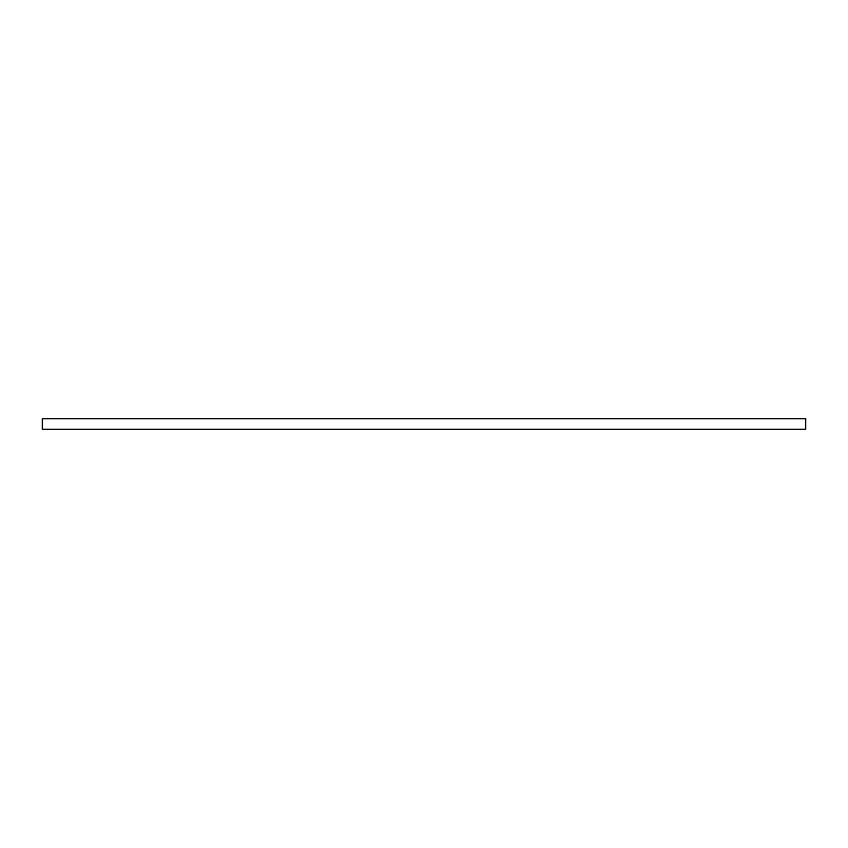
<?xml version="1.0" encoding="UTF-8"?>
<svg xmlns="http://www.w3.org/2000/svg" width="848" height="848" viewBox="0 0 848 848"><rect width="100%" height="100%" fill="white"/><g stroke="black" fill="none" stroke-linecap="round" stroke-linejoin="round"><path stroke-width="1.27" d="M805.6 418.658L42.4 418.658L42.4 429.342L805.6 429.342L805.6 418.658"/></g></svg>
